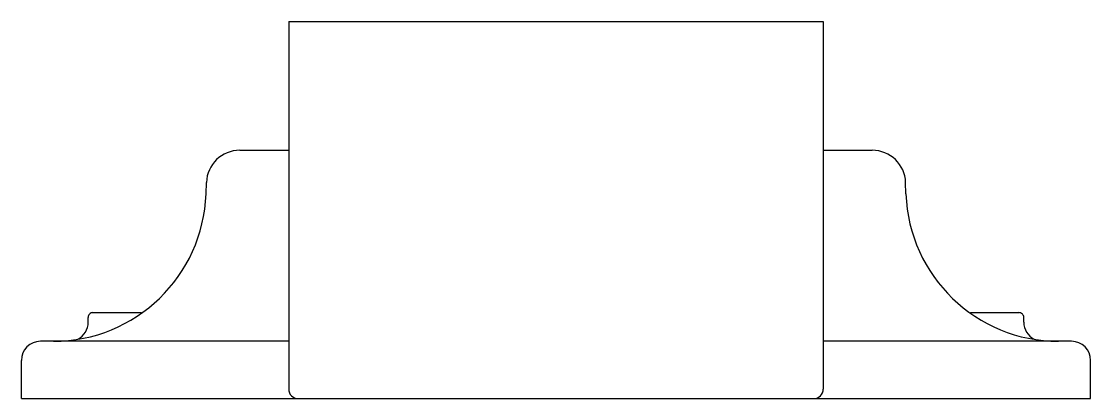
# Model space of a CAD drawing. Header units: millimetres. Extents: x 2355 to 9028, y 2010 to 7655.
# Drawn here: x 5872.7 to 5984.7, y 3851.1 to 3890.6 of the extents above; entities that cross this region are included whole.
import ezdxf

# ---------------------------------------------------------------- set-up
doc = ezdxf.new("R2010")
doc.units = ezdxf.units.MM
doc.header["$LTSCALE"] = 739.2
doc.layers.add('ASSI', color=7, linetype='CONTINUOUS')
doc.layers.add('GEOM', color=7, linetype='CONTINUOUS')

msp = doc.modelspace()

# ---------------------------------------------------------------- linework, layer by layer
at = {"layer": 'ASSI', "color": 7, "linetype": 'Continuous'}
for p, q in [((5900.72, 3890.62), (5956.72, 3890.62)), ((5900.72, 3890.62), (5900.72, 3852.12)), ((5956.72, 3890.62), (5956.72, 3852.12))]:
    msp.add_line(p, q, dxfattribs=at)
at = {"layer": 'GEOM', "color": 7, "linetype": 'Continuous'}
for p, q in [((5900.72, 3890.62), (5900.72, 3852.12)), ((5956.72, 3890.62), (5956.72, 3852.12)), ((5895.6, 3877.12), (5900.72, 3877.12)), ((5956.72, 3877.12), (5961.85, 3877.12)), ((5892.06, 3872.56), (5892.1, 3873.74)), ((5965.38, 3872.56), (5965.34, 3873.74)), ((5879.72, 3859.12), (5879.72, 3859.62)), ((5880.22, 3860.12), (5885.31, 3860.12)), ((5972.13, 3860.12), (5977.22, 3860.12)), ((5977.72, 3859.12), (5977.72, 3859.62)), ((5900.72, 3857.12), (5874.72, 3857.12)), ((5982.72, 3857.12), (5956.72, 3857.12)), ((5872.72, 3851.12), (5872.72, 3855.12)), ((5984.72, 3851.12), (5984.72, 3855.12)), ((5872.72, 3851.12), (5984.72, 3851.12))]:
    msp.add_line(p, q, dxfattribs=at)
for centre, radius, start, end in [((5895.6, 3873.62), 3.5, 90, 178), ((5961.85, 3873.62), 3.5, 2, 90), ((5876.07, 3873.12), 16, 270, 358), ((5981.37, 3873.12), 16, 182, 270), ((5880.22, 3859.62), 0.5, 89.9999, 180), ((5977.22, 3859.62), 0.5, 0, 90.0001), ((5877.72, 3859.12), 2, 297.4375, 360), ((5979.72, 3859.12), 2, 180, 242.5625), ((5874.72, 3855.12), 2, 90, 180), ((5982.72, 3855.12), 2, 0, 90), ((5901.72, 3852.12), 1, 180, 270), ((5955.72, 3852.12), 1, 270, 360)]:
    msp.add_arc(centre, radius, start, end, dxfattribs=at)

doc.saveas('drawing.dxf')
